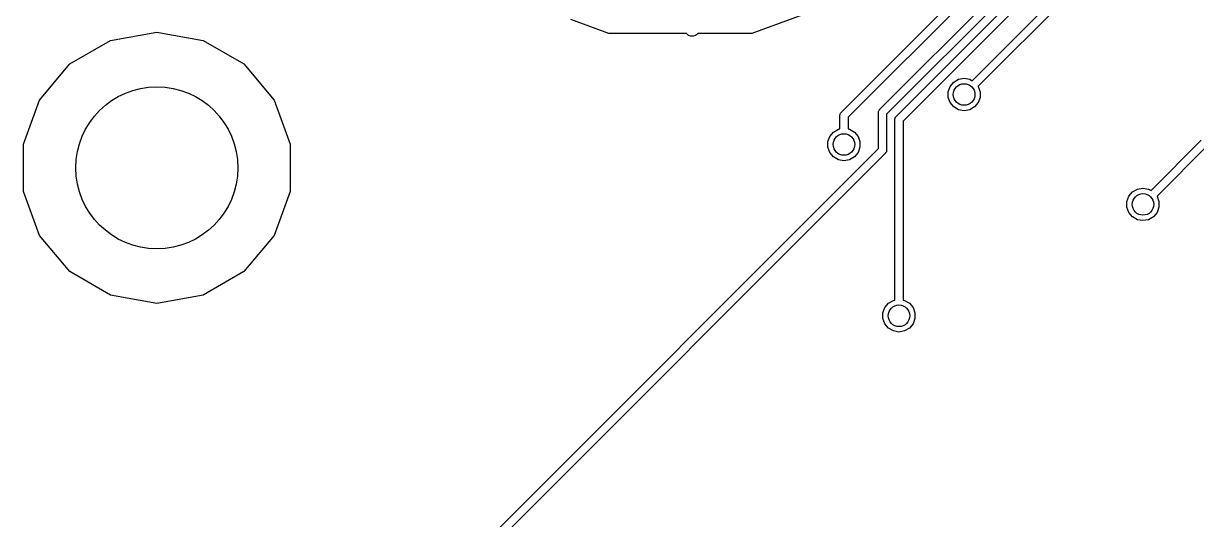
# Model space of a CAD drawing. Extents: x 0 to 100, y -163 to 0.
# Drawn here: x 0.03 to 21.76, y -104.01 to -94.83 of the extents above; entities that cross this region are included whole.
import ezdxf

# ---------------------------------------------------------------- set-up
doc = ezdxf.new("R2010")
doc.units = 0
doc.header["$MEASUREMENT"] = 0
doc.layers.add('BLACK', color=7, linetype='CONTINUOUS')

msp = doc.modelspace()

# ---------------------------------------------------------------- linework, layer by layer
at = {"layer": 'Black'}
for p, q in [((15.1771, -96.4768), (20.3589, -91.295)), ((20.489, -91.3805), (15.3072, -96.5623)), ((15.8913, -96.4216), (20.9353, -91.3776)), ((21.0654, -91.4631), (16.0214, -96.5071)), ((16.1965, -96.548), (21.2404, -91.5041)), ((21.3705, -91.5896), (16.3266, -96.6335)), ((17.6062, -95.8867), (21.5455, -91.9473)), ((21.6756, -92.0328), (17.7171, -95.9913)), ((10.8756, -95.0111), (10.1713, -94.7548)), ((14.7928, -94.5495), (13.5244, -95.0111)), ((0.88689, -95.5776), (1.64168, -95.1418)), ((1.64168, -95.1418), (2.5, -94.9904)), ((2.5, -94.9904), (3.35832, -95.1418)), ((3.35832, -95.1418), (4.11311, -95.5776)), ((12.3162, -95.0111), (10.8756, -95.0111)), ((12.3202, -95.0185), (12.3162, -95.0111)), ((12.3531, -95.0479), (12.3202, -95.0185)), ((12.394, -95.0643), (12.3531, -95.0479)), ((12.4381, -95.0657), (12.394, -95.0643)), ((12.48, -95.0519), (12.4381, -95.0657)), ((12.5147, -95.0246), (12.48, -95.0519)), ((12.5231, -95.0111), (12.5147, -95.0246)), ((13.5244, -95.0111), (12.5231, -95.0111)), ((0.32667, -96.2452), (0.88689, -95.5776)), ((4.11311, -95.5776), (4.67333, -96.2452)), ((17.3544, -95.8602), (17.4574, -95.8421)), ((17.4574, -95.8421), (17.5604, -95.8602)), ((17.1608, -96.0909), (17.1966, -95.9926)), ((17.1966, -95.9926), (17.2638, -95.9125)), ((17.2638, -95.9125), (17.3544, -95.8602)), ((17.5604, -95.8602), (17.6062, -95.8867)), ((17.7171, -95.9913), (17.7182, -95.9926)), ((17.7182, -95.9926), (17.754, -96.0909)), ((0.02858, -97.0642), (0.32667, -96.2452)), ((4.67333, -96.2452), (4.97142, -97.0642)), ((17.1608, -96.1955), (17.1608, -96.0909)), ((17.1966, -96.2938), (17.1608, -96.1955)), ((17.754, -96.1955), (17.7182, -96.2938)), ((17.754, -96.0909), (17.754, -96.1955)), ((15.1594, -96.5046), (15.1611, -96.5017)), ((15.1611, -96.5017), (15.1619, -96.4985)), ((15.1619, -96.4985), (15.1677, -96.4903)), ((15.1677, -96.4903), (15.1726, -96.4817)), ((15.1726, -96.4817), (15.1752, -96.4796)), ((15.1752, -96.4796), (15.1771, -96.4768)), ((15.869, -96.4755), (15.8696, -96.4722)), ((15.869, -97.1447), (15.869, -96.4755)), ((15.8693, -96.4689), (15.8719, -96.4592)), ((15.8696, -96.4722), (15.8693, -96.4689)), ((15.8719, -96.4592), (15.8736, -96.4494)), ((15.8736, -96.4494), (15.8753, -96.4465)), ((15.8753, -96.4465), (15.8761, -96.4433)), ((15.8761, -96.4433), (15.8819, -96.4351)), ((15.8819, -96.4351), (15.8868, -96.4265)), ((15.8868, -96.4265), (15.8894, -96.4244)), ((15.8894, -96.4244), (15.8913, -96.4216)), ((17.2638, -96.3739), (17.1966, -96.2938)), ((17.3544, -96.4262), (17.2638, -96.3739)), ((17.4574, -96.4443), (17.3544, -96.4262)), ((17.5604, -96.4262), (17.4574, -96.4443)), ((17.651, -96.3739), (17.5604, -96.4262)), ((17.7182, -96.2938), (17.651, -96.3739)), ((15.1548, -96.5307), (15.1554, -96.5274)), ((15.1548, -96.7802), (15.1548, -96.5307)), ((15.1551, -96.5241), (15.1577, -96.5144)), ((15.1554, -96.5274), (15.1551, -96.5241)), ((15.1577, -96.5144), (15.1594, -96.5046)), ((15.3072, -96.5623), (15.3072, -96.7802)), ((16.0214, -96.5071), (16.0214, -97.1763)), ((16.1742, -96.6019), (16.1748, -96.5986)), ((16.1742, -99.9508), (16.1742, -96.6019)), ((16.1745, -96.5953), (16.1771, -96.5856)), ((16.1748, -96.5986), (16.1745, -96.5953)), ((16.1771, -96.5856), (16.1788, -96.5758)), ((16.1788, -96.5758), (16.1805, -96.5729)), ((16.1805, -96.5729), (16.1813, -96.5697)), ((16.1813, -96.5697), (16.1871, -96.5615)), ((16.1871, -96.5615), (16.192, -96.5529)), ((16.192, -96.5529), (16.1946, -96.5508)), ((16.1946, -96.5508), (16.1965, -96.548)), ((16.3266, -96.6335), (16.3266, -99.9508)), ((14.9344, -97.0156), (14.9702, -96.9173)), ((14.9702, -96.9173), (15.0374, -96.8372)), ((15.0374, -96.8372), (15.128, -96.7849)), ((15.128, -96.7849), (15.1548, -96.7802)), ((15.3072, -96.7802), (15.334, -96.7849)), ((15.334, -96.7849), (15.4246, -96.8372)), ((15.4246, -96.8372), (15.4918, -96.9173)), ((15.4918, -96.9173), (15.5276, -97.0156)), ((0.02858, -97.9358), (0.02858, -97.0642)), ((4.16832, -108.845), (15.869, -97.1447)), ((4.97142, -97.0642), (4.97142, -97.9358)), ((14.9344, -97.1202), (14.9344, -97.0156)), ((14.9702, -97.2185), (14.9344, -97.1202)), ((15.5276, -97.1202), (15.4918, -97.2185)), ((15.5276, -97.0156), (15.5276, -97.1202)), ((20.9202, -97.9208), (21.8506, -96.9903)), ((21.9807, -97.0758), (21.0311, -98.0254)), ((15.9991, -97.2302), (4.2984, -108.931)), ((15.0374, -97.2986), (14.9702, -97.2185)), ((15.128, -97.3509), (15.0374, -97.2986)), ((15.231, -97.369), (15.128, -97.3509)), ((15.334, -97.3509), (15.231, -97.369)), ((15.4246, -97.2986), (15.334, -97.3509)), ((15.4918, -97.2185), (15.4246, -97.2986)), ((16.001, -97.2274), (15.9991, -97.2302)), ((16.0036, -97.2253), (16.001, -97.2274)), ((16.0086, -97.2167), (16.0036, -97.2253)), ((16.0143, -97.2085), (16.0086, -97.2167)), ((16.0151, -97.2053), (16.0143, -97.2085)), ((16.0168, -97.2024), (16.0151, -97.2053)), ((16.0185, -97.1926), (16.0168, -97.2024)), ((16.0211, -97.1829), (16.0185, -97.1926)), ((16.0214, -97.1763), (16.0208, -97.1796)), ((16.0208, -97.1796), (16.0211, -97.1829)), ((0.32667, -98.7548), (0.02858, -97.9358)), ((4.97142, -97.9358), (4.67333, -98.7548)), ((20.5106, -98.0267), (20.5778, -97.9466)), ((20.5778, -97.9466), (20.6684, -97.8943)), ((20.6684, -97.8943), (20.7714, -97.8762)), ((20.7714, -97.8762), (20.8744, -97.8943)), ((20.8744, -97.8943), (20.9202, -97.9208)), ((20.4748, -98.125), (20.5106, -98.0267)), ((20.4748, -98.2296), (20.4748, -98.125)), ((20.5106, -98.3279), (20.4748, -98.2296)), ((21.0311, -98.0254), (21.0322, -98.0267)), ((21.0322, -98.0267), (21.068, -98.125)), ((21.068, -98.2296), (21.0322, -98.3279)), ((21.068, -98.125), (21.068, -98.2296)), ((20.5778, -98.408), (20.5106, -98.3279)), ((20.6684, -98.4603), (20.5778, -98.408)), ((20.965, -98.408), (20.8744, -98.4603)), ((21.0322, -98.3279), (20.965, -98.408)), ((20.7714, -98.4784), (20.6684, -98.4603)), ((20.8744, -98.4603), (20.7714, -98.4784)), ((0.88689, -99.4224), (0.32667, -98.7548)), ((4.67333, -98.7548), (4.11311, -99.4224)), ((1.64168, -99.8582), (0.88689, -99.4224)), ((4.11311, -99.4224), (3.35832, -99.8582)), ((2.5, -100.01), (1.64168, -99.8582)), ((3.35832, -99.8582), (2.5, -100.01)), ((16.0568, -100.008), (16.1474, -99.9555)), ((16.1474, -99.9555), (16.1742, -99.9508)), ((16.3266, -99.9508), (16.3534, -99.9555)), ((16.3534, -99.9555), (16.444, -100.008)), ((15.9538, -100.186), (15.9896, -100.088)), ((15.9538, -100.291), (15.9538, -100.186)), ((15.9896, -100.088), (16.0568, -100.008)), ((16.444, -100.008), (16.5112, -100.088)), ((16.5112, -100.088), (16.547, -100.186)), ((16.547, -100.186), (16.547, -100.291)), ((15.9896, -100.389), (15.9538, -100.291)), ((16.0568, -100.469), (15.9896, -100.389)), ((16.5112, -100.389), (16.444, -100.469)), ((16.547, -100.291), (16.5112, -100.389)), ((16.1474, -100.521), (16.0568, -100.469)), ((16.2504, -100.54), (16.1474, -100.521)), ((16.3534, -100.521), (16.2504, -100.54)), ((16.444, -100.469), (16.3534, -100.521))]:
    msp.add_line(p, q, dxfattribs=at)
for centre, radius in [((2.5, -97.5), 1.5), ((17.4574, -96.1432), 0.2), ((15.231, -97.0679), 0.2), ((20.7714, -98.1773), 0.2), ((16.2504, -100.239), 0.2)]:
    msp.add_circle(centre, radius, dxfattribs=at)

doc.saveas('drawing.dxf')
